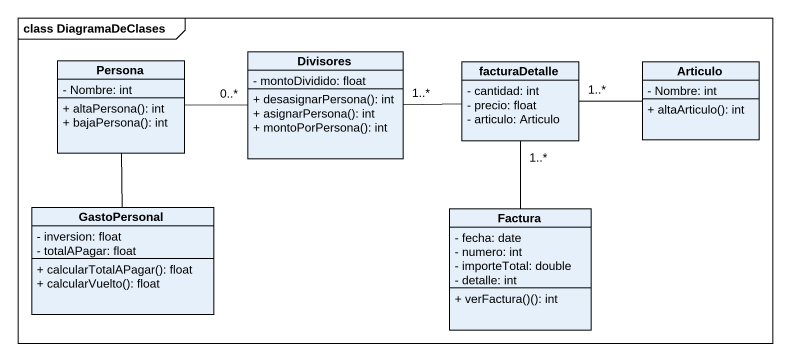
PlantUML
@startuml
mainframe class DiagramaDeClases
hide circle
hide empty members
skinparam classAttributeIconSize 0
class Persona {
  - Nombre: int
  + altaPersona(): int
  + bajaPersona(): int
}
class Divisores {
  - montoDividido: float
  + desasignarPersona(): int
  + asignarPersona(): int
  + montoPorPersona(): int
}
class facturaDetalle {
  - cantidad: int
  - precio: float
  - articulo: Articulo
}
class Articulo {
  - Nombre: int
  + altaArticulo(): int
}
class GastoPersonal {
  - inversion: float
  - totalAPagar: float
  + calcularTotalAPagar(): float
  + calcularVuelto(): float
}
class Factura {
  - fecha: date
  - numero: int
  - importeTotal: double
  - detalle: int
  + verFactura()(): int
}
Persona -right- "0..*" Divisores
Divisores "1..*" -right- facturaDetalle
facturaDetalle "1..*" -right- Articulo
GastoPersonal -up- Persona
Factura -up- "1..*" facturaDetalle
@enduml
